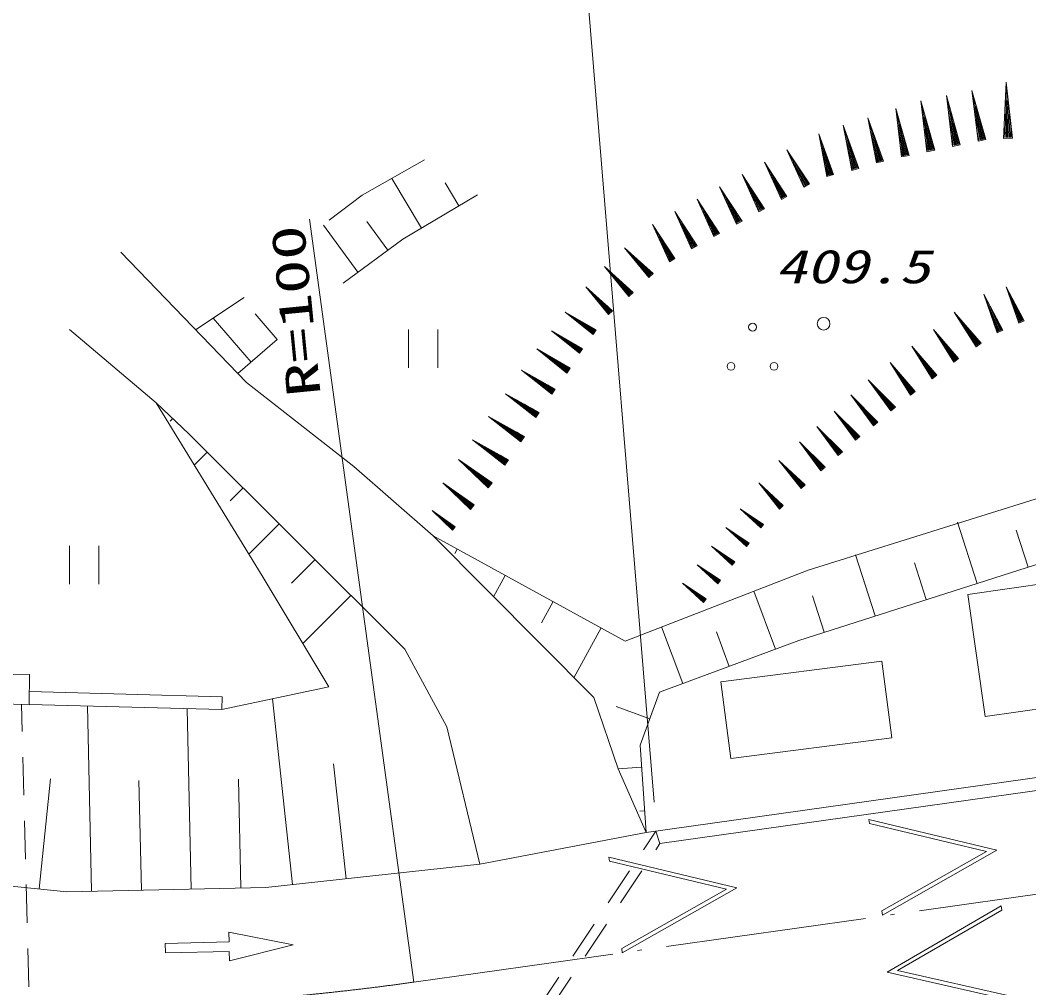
# Model space of a CAD drawing. Units: millimetres, scale not verified. Extents: x -24973 to 615027, y -198662 to 161338.
# Drawn here: x 228540 to 268050, y 44546 to 82451 of the extents above; entities that cross this region are included whole.
import ezdxf
from ezdxf.enums import TextEntityAlignment as Align

# ---------------------------------------------------------------- set-up
doc = ezdxf.new("R2010")
doc.units = ezdxf.units.MM
doc.header["$LTSCALE"] = 1000
doc.linetypes.add('USER1', pattern=[10, 7.868852, -0.983607, 0.163934, -0.983607])
doc.linetypes.add('USER3', pattern=[2.5, 1.5, -1])
for name, color, linetype, lineweight in [('S-BGD', 1, 'Continuous', 13), ('S-BGD-HTXT', 6, 'Continuous', 13), ('S-BMK', 3, 'USER1', 13)]:
    doc.layers.add(name, color=color, linetype=linetype, lineweight=lineweight)
doc.styles.add('ＭＳ ゴシック', font='')
doc.styles.get('ＭＳ ゴシック').set_extended_font_data('MS Gothic')

# ---------------------------------------------------------------- blocks, each defined once
blk = doc.blocks.new('BUHIN115')
at = {"layer": 'S-BGD'}
for p, q in [((-578, 750), (-578, -750)), ((574, -750), (574, 750))]:
    blk.add_line(p, q, dxfattribs=at)
blk = doc.blocks.new('BUHIN181')
at = {"layer": 'S-BGD'}
for p, q in [((189, -946), (-158, 789)), ((-108, 335), (150, -954)), ((-29, 351), (228, -938)), ((121, -960), (-45, -131)), ((268, -931), (102, -102)), ((0, -586), (76, -969)), ((230, -540), (307, -923))]:
    blk.add_line(p, q, dxfattribs=at)
blk.add_lwpolyline([(348, -950), (-196, 981), (44, -1011)], close=True, dxfattribs=at)
blk = doc.blocks.new('BUHIN183')
at = {"layer": 'S-BGD'}
for p, q in [((229, -838), (-191, 699)), ((-118, 294), (195, -847)), ((-48, 313), (264, -828)), ((168, -854), (-32, -121)), ((299, -819), (98, -85)), ((37, -526), (129, -865)), ((241, -471), (333, -809))]:
    blk.add_line(p, q, dxfattribs=at)
blk.add_lwpolyline([(372, -831), (-238, 868), (103, -905)], close=True, dxfattribs=at)
blk = doc.blocks.new('BUHIN185')
at = {"layer": 'S-BGD'}
for p, q in [((372, -676), (-310, 564)), ((-163, 230), (344, -692)), ((-107, 261), (400, -661)), ((323, -703), (-3, -111)), ((428, -646), (102, -53)), ((306, -357), (456, -630)), ((141, -447), (291, -721))]:
    blk.add_line(p, q, dxfattribs=at)
blk.add_lwpolyline([(494, -641), (-386, 701), (277, -761)], close=True, dxfattribs=at)
blk = doc.blocks.new('BUHIN186')
at = {"layer": 'S-BGD'}
for p, q in [((498, -525), (-415, 438)), ((-202, 170), (476, -546)), ((-159, 211), (520, -505)), ((460, -562), (24, -101)), ((541, -484), (105, -24)), ((234, -372), (435, -585)), ((362, -251), (563, -464))]:
    blk.add_line(p, q, dxfattribs=at)
blk.add_lwpolyline([(600, -465), (-516, 544), (431, -624)], close=True, dxfattribs=at)
blk = doc.blocks.new('BUHIN188')
at = {"layer": 'S-BGD'}
for p, q in [((557, -382), (-465, 318)), ((-218, 115), (541, -405)), ((-186, 162), (573, -359)), ((530, -422), (42, -88)), ((589, -336), (101, -1)), ((287, -294), (512, -448)), ((380, -158), (605, -312))]:
    blk.add_line(p, q, dxfattribs=at)
blk.add_lwpolyline([(639, -306), (-578, 396), (516, -485)], close=True, dxfattribs=at)
blk = doc.blocks.new('BUHIN190')
at = {"layer": 'S-BGD'}
for p, q in [((602, -401), (-502, 335)), ((-235, 121), (586, -426)), ((-202, 171), (619, -377)), ((635, -352), (108, 0)), ((573, -445), (46, -94)), ((311, -311), (554, -473)), ((409, -164), (652, -327))]:
    blk.add_line(p, q, dxfattribs=at)
blk.add_lwpolyline([(689, -319), (-624, 416), (560, -513)], close=True, dxfattribs=at)
blk = doc.blocks.new('BUHIN191')
at = {"layer": 'S-BGD'}
for p, q in [((642, -428), (-536, 357)), ((-251, 129), (625, -455)), ((-215, 182), (660, -402)), ((678, -375), (115, 0)), ((611, -475), (49, -100)), ((332, -332), (591, -505)), ((436, -175), (696, -348))]:
    blk.add_line(p, q, dxfattribs=at)
blk.add_lwpolyline([(734, -341), (-666, 444), (597, -547)], close=True, dxfattribs=at)
blk = doc.blocks.new('BUHIN209')
at = {"layer": 'S-BGD'}
for p, q in [((430, -582), (-359, 486)), ((-180, 193), (406, -600)), ((-132, 229), (454, -564)), ((388, -613), (11, -104)), ((478, -547), (102, -37)), ((329, -293), (502, -529)), ((187, -398), (360, -633))]:
    blk.add_line(p, q, dxfattribs=at)
blk.add_lwpolyline([(539, -534), (-445, 603), (352, -672)], close=True, dxfattribs=at)
blk = doc.blocks.new('BUHIN210')
at = {"layer": 'S-BGD'}
for p, q in [((472, -549), (-394, 458)), ((-194, 179), (449, -568)), ((-148, 219), (495, -529)), ((432, -583), (19, -102)), ((517, -510), (104, -29)), ((216, -383), (406, -605)), ((349, -268), (540, -490))]:
    blk.add_line(p, q, dxfattribs=at)
blk.add_lwpolyline([(577, -493), (-489, 569), (401, -644)], close=True, dxfattribs=at)
blk = doc.blocks.new('BUHIN211')
at = {"layer": 'S-BGD'}
for p, q in [((440, -512), (-367, 427)), ((-181, 168), (419, -530)), ((-138, 204), (462, -494)), ((403, -544), (18, -96)), ((483, -476), (97, -27)), ((201, -358), (379, -565)), ((326, -250), (504, -457))]:
    blk.add_line(p, q, dxfattribs=at)
blk.add_lwpolyline([(539, -460), (-456, 531), (374, -602)], close=True, dxfattribs=at)
blk = doc.blocks.new('BUHIN214')
at = {"layer": 'S-BGD'}
for p, q in [((417, -328), (-348, 274)), ((-165, 102), (403, -346)), ((-138, 136), (431, -311)), ((393, -359), (28, -71)), ((444, -294), (79, -6)), ((209, -245), (378, -378)), ((289, -144), (458, -277))]:
    blk.add_line(p, q, dxfattribs=at)
blk.add_lwpolyline([(485, -273), (-432, 340), (379, -407)], close=True, dxfattribs=at)
blk = doc.blocks.new('BUHIN271')
at = {"layer": 'S-BGD'}
blk.add_circle((0, 0), 249, dxfattribs=at)
blk = doc.blocks.new('BUHIN273')
at = {"layer": 'S-BGD'}
for centre in [(0, 845), (-845, -690), (840, -690)]:
    blk.add_circle(centre, 155, dxfattribs=at)

msp = doc.modelspace()

# ---------------------------------------------------------------- linework, layer by layer
at = {"layer": 'S-BGD'}
for p, q in [((267234, 77857), (267175, 79803)), ((267146, 79301), (267190, 77855)), ((267234, 79304), (267277, 77858)), ((263207, 77155), (262877, 78804)), ((267157, 77854), (267129, 78783)), ((267321, 77859), (267294, 78788)), ((262925, 78373), (263170, 77148)), ((262999, 78388), (263244, 77163)), ((267094, 78282), (267107, 77853)), ((267353, 78289), (267365, 77860)), ((260263, 76394), (259866, 77845)), ((263142, 77142), (262984, 77929)), ((263281, 77170), (263124, 77957)), ((259935, 77463), (260230, 76385)), ((260001, 77481), (260296, 76403)), ((263027, 77497), (263100, 77134)), ((263246, 77541), (263319, 77178)), ((260206, 76378), (260016, 77071)), ((260329, 76412), (260139, 77105)), ((241931, 75597), (244382, 76977)), ((260081, 76688), (260169, 76368)), ((260274, 76741), (260362, 76421)), ((244260, 74308), (243099, 76254)), ((245721, 75179), (245182, 76084)), ((240642, 74616), (241931, 75597)), ((246452, 75615), (243529, 73872)), ((241772, 72578), (240415, 74421)), ((242943, 73441), (242115, 74566)), ((243529, 73872), (241187, 72147)), ((232477, 73364), (237404, 68260)), ((251644, 71013), (250792, 71913)), ((235408, 70327), (237317, 71591)), ((250991, 71662), (251624, 70994)), ((251032, 71701), (251665, 71033)), ((266908, 70280), (266344, 71579)), ((267753, 70658), (267224, 71876)), ((267333, 71551), (267725, 70646)), ((267388, 71574), (267780, 70670)), ((251609, 70980), (251202, 71409)), ((251685, 71052), (251278, 71481)), ((251398, 71156), (251586, 70958)), ((251518, 71269), (251705, 71071)), ((266459, 71232), (266878, 70267)), ((266518, 71258), (266937, 70292)), ((267705, 70637), (267452, 71218)), ((267808, 70682), (267555, 71263)), ((237582, 69051), (236095, 70782)), ((238612, 69936), (237745, 70945)), ((266066, 69751), (265224, 70890)), ((266856, 70257), (266587, 70878)), ((266966, 70305), (266697, 70925)), ((267557, 70892), (267674, 70623)), ((267719, 70962), (267835, 70694)), ((233867, 67467), (230471, 70340)), ((265415, 70579), (266040, 69732)), ((265466, 70617), (266091, 69770)), ((266117, 69789), (265715, 70333)), ((266699, 70529), (266823, 70243)), ((266871, 70604), (266996, 70318)), ((238612, 69936), (237067, 68609)), ((266020, 69718), (265619, 70262)), ((265806, 69948), (265992, 69697)), ((265957, 70059), (266143, 69808)), ((249996, 68741), (248901, 69491)), ((249165, 69273), (249979, 68716)), ((249199, 69323), (250013, 68766)), ((250030, 68790), (249507, 69148)), ((249966, 68698), (249443, 69056)), ((249706, 68835), (249947, 68670)), ((249805, 68980), (250047, 68815)), ((237404, 68260), (241605, 64973)), ((235163, 66236), (233867, 67467)), ((233867, 67467), (238014, 60685)), ((234515, 66852), (234415, 66747)), ((243609, 57812), (235163, 66236)), ((235866, 65534), (235360, 65026)), ((241605, 64973), (244711, 62247)), ((246925, 64245), (245830, 65143)), ((246091, 64887), (246905, 64220)), ((246132, 64937), (246946, 64270)), ((259194, 64196), (258352, 65106)), ((258548, 64853), (259173, 64177)), ((258589, 64891), (259214, 64215)), ((246890, 64202), (246367, 64630)), ((246966, 64295), (246443, 64723)), ((246745, 64517), (246986, 64319)), ((259158, 64163), (258756, 64597)), ((259235, 64235), (258833, 64669)), ((279000, 64546), (259037, 58153)), ((259070, 64454), (259256, 64254)), ((237274, 64130), (236766, 63620)), ((246232, 63389), (245206, 64230)), ((245489, 64037), (246251, 63412)), ((246626, 64372), (246867, 64174)), ((258338, 63385), (257557, 64229)), ((257777, 64030), (258357, 63402)), ((258949, 64342), (259135, 64142)), ((259411, 60907), (270190, 64282)), ((245450, 63990), (246213, 63365)), ((246199, 63348), (245709, 63750)), ((246270, 63435), (245780, 63837)), ((246063, 63644), (246289, 63458)), ((257738, 63994), (258319, 63367)), ((258305, 63354), (257932, 63757)), ((258376, 63420), (258003, 63823)), ((258223, 63624), (258395, 63438)), ((245951, 63507), (246178, 63322)), ((258111, 63520), (258283, 63334)), ((245513, 62554), (244760, 63171)), ((244939, 62995), (245499, 62537)), ((244967, 63029), (245527, 62571)), ((245541, 62588), (245181, 62883)), ((286396, 62886), (265665, 59960)), ((238682, 62726), (237494, 61535)), ((245488, 62524), (245129, 62819)), ((245307, 62641), (245473, 62505)), ((245389, 62741), (245555, 62605)), ((266024, 60391), (265256, 62788)), ((268020, 61030), (267559, 62470)), ((244711, 62247), (252241, 58131)), ((244711, 62247), (251008, 55916)), ((245652, 61733), (245561, 61566)), ((240090, 61322), (239169, 60399)), ((262032, 59112), (261266, 61504)), ((252241, 58131), (259411, 60907)), ((264028, 59752), (263568, 61188)), ((238014, 60685), (240628, 56343)), ((247535, 60704), (247078, 59868)), ((258129, 57815), (257284, 60084)), ((241497, 59918), (239613, 58029)), ((249417, 59675), (248960, 58839)), ((260035, 58473), (259578, 59902)), ((265665, 59960), (266341, 55173)), ((251300, 58646), (250233, 56695)), ((254495, 56462), (253668, 58684)), ((256312, 57138), (255810, 58486)), ((259037, 58153), (253586, 56124)), ((266341, 55173), (287071, 58099)), ((245250, 54766), (243609, 57812)), ((255991, 56529), (262290, 57345)), ((262290, 57345), (262679, 54342)), ((228911, 56818), (227537, 56838)), ((228894, 55649), (228911, 56818)), ((256380, 53527), (255991, 56529)), ((228907, 56149), (236448, 55944)), ((240628, 56343), (236435, 55444)), ((253586, 56124), (252823, 54046)), ((236448, 55944), (236435, 55444)), ((239208, 48594), (238421, 55870)), ((251008, 55916), (251959, 53126)), ((227520, 55669), (228894, 55649)), ((228894, 55649), (236435, 55444)), ((231337, 48329), (231176, 55587)), ((235236, 48416), (235079, 55481)), ((253205, 55085), (251892, 55567)), ((246546, 49388), (245250, 54766)), ((262679, 54342), (256380, 53527)), ((252823, 54046), (253060, 50630)), ((241305, 48821), (240819, 53317)), ((252882, 53192), (251958, 53128)), ((251959, 53126), (253060, 50630)), ((253060, 50630), (271093, 53169)), ((229281, 48419), (229727, 52739)), ((233286, 48372), (233191, 52669)), ((237185, 48459), (237091, 52726)), ((253600, 50201), (271165, 52674)), ((253001, 51484), (252816, 51471)), ((261785, 51141), (266803, 49940)), ((261785, 51141), (261807, 50981)), ((266398, 49882), (261807, 50981)), ((253060, 50630), (246546, 49388)), ((253600, 50201), (253440, 50684)), ((262291, 47556), (266398, 49882)), ((266803, 49940), (262313, 47397)), ((251598, 49666), (256616, 48465)), ((251598, 49666), (251620, 49506)), ((256211, 48407), (251620, 49506)), ((238160, 48480), (246546, 49388)), ((223877, 48977), (230362, 48308)), ((230362, 48308), (238160, 48480)), ((252104, 46081), (256211, 48407)), ((256616, 48465), (252126, 45922)), ((262291, 47556), (262313, 47397)), ((262504, 45159), (266964, 47755)), ((266988, 47595), (262909, 45221)), ((266988, 47595), (266964, 47755)), ((239227, 46225), (236714, 46725)), ((236714, 46725), (236723, 46350)), ((236723, 46350), (234224, 46287)), ((234224, 46287), (234233, 45913)), ((234233, 45913), (236732, 45975)), ((236732, 45975), (236742, 45600)), ((236742, 45600), (239227, 46225)), ((252104, 46081), (252126, 45922)), ((267536, 44017), (262504, 45159)), ((262909, 45221), (267512, 44176))]:
    msp.add_line(p, q, dxfattribs=at)
at = {"layer": 'S-BGD', "linetype": 'USER3'}
for p, q in [((229010, 39593), (228592, 55653)), ((247428, 41626), (253440, 50684)), ((247908, 41626), (253600, 50201))]:
    msp.add_line(p, q, dxfattribs=at)
at = {"layer": 'S-BGD'}
for points in [[(267405, 77823), (267169, 80017), (267064, 77813)], [(263358, 77151), (262841, 78986), (263069, 77094)], [(260398, 76400), (259822, 78005), (260144, 76331)], [(251740, 71070), (250698, 72012), (251583, 70921)], [(267870, 70680), (267166, 72010), (267657, 70587)], [(267032, 70303), (266282, 71722), (266805, 70205)], [(266182, 69802), (265132, 71016), (265982, 69655)], [(250083, 68822), (248780, 69574), (249952, 68630)], [(247026, 64323), (245709, 65241), (246868, 64131)], [(259290, 64252), (258259, 65206), (259131, 64105)], [(246326, 63462), (245092, 64323), (246179, 63282)], [(258428, 63437), (257470, 64322), (258280, 63300)], [(245582, 62608), (244677, 63239), (245474, 62476)]]:
    msp.add_lwpolyline(points, close=True, dxfattribs=at)
at = {"layer": 'S-BGD-HTXT'}
for p, q in [((253371, 51823), (249925, 93672)), ((239875, 74655), (243959, 44769))]:
    msp.add_line(p, q, dxfattribs=at)
at = {"layer": 'S-BMK'}
msp.add_line((243959, 44769), (293993, 51829), dxfattribs=at)
msp.add_arc((230049, 143619), 99824, 250.85104, 278.01003, dxfattribs=at)

# ---------------------------------------------------------------- block references
for name, p in [('BUHIN181', (265017, 78518)), ('BUHIN181', (266017, 78721)), ('BUHIN181', (264017, 78311)), ('BUHIN183', (261986, 77762)), ('BUHIN183', (261016, 77473)), ('BUHIN185', (258962, 76675)), ('BUHIN185', (258082, 76191)), ('BUHIN185', (257201, 75708)), ('BUHIN185', (256321, 75224)), ('BUHIN185', (255441, 74741)), ('BUHIN185', (254564, 74251)), ('BUHIN185', (253692, 73751)), ('BUHIN186', (252730, 72993)), ('BUHIN186', (251948, 72255)), ('BUHIN188', (250466, 70621)), ('BUHIN271', (260012, 70560)), ('BUHIN115', (244330, 69586)), ('BUHIN273', (257229, 69581)), ('BUHIN188', (249932, 69886)), ('BUHIN209', (264759, 69726)), ('BUHIN209', (263912, 69080)), ('BUHIN209', (263064, 68434)), ('BUHIN190', (248807, 68320)), ('BUHIN210', (262249, 67791)), ('BUHIN190', (248181, 67403)), ('BUHIN210', (261564, 67200)), ('BUHIN191', (247555, 66485)), ('BUHIN211', (260886, 66602)), ('BUHIN211', (260207, 66004)), ('BUHIN191', (246929, 65568)), ('BUHIN211', (259528, 65406)), ('BUHIN214', (257178, 62970)), ('BUHIN214', (256614, 62241)), ('BUHIN115', (231049, 61108)), ('BUHIN214', (256050, 61511)), ('BUHIN214', (255486, 60782)), ('BUHIN214', (254922, 60052))]:
    msp.add_blockref(name, p)

# ---------------------------------------------------------------- texts
at = {"layer": 'S-BGD', "style": 'ＭＳ ゴシック', "oblique": 15, "width": 1.35}
msp.add_text('409.5', height=1320, dxfattribs=at).set_placement((258131, 71748), align=Align.BOTTOM_LEFT)
at = {"layer": 'S-BGD-HTXT', "style": 'ＭＳ ゴシック', "width": 1.5}
msp.add_text('R=100', height=1320, rotation=95.6, dxfattribs=at).set_placement((240707, 67807), align=Align.BOTTOM_LEFT)

doc.saveas('drawing.dxf')
